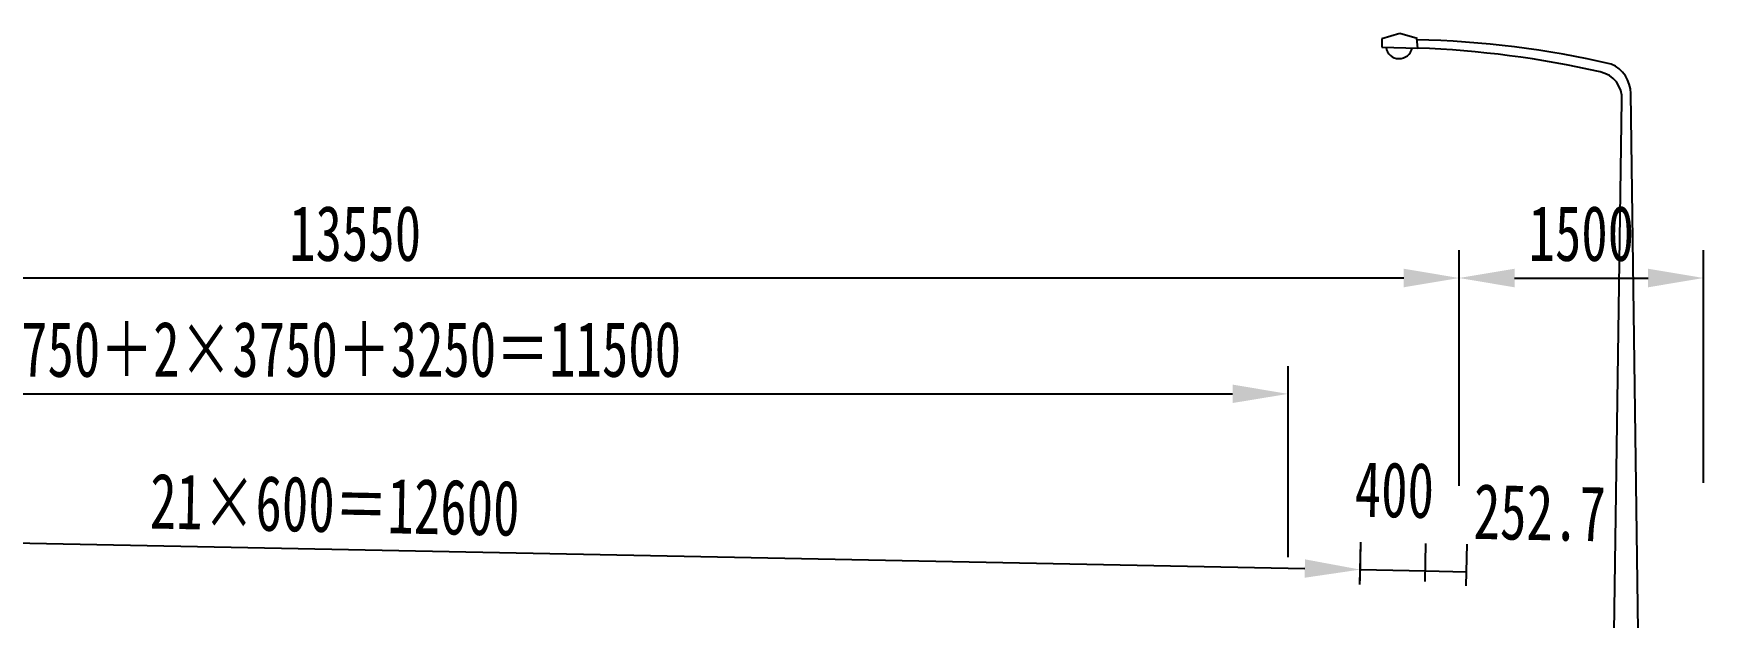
# Model space of a CAD drawing. Header units: millimetres. Extents: x 102424 to 134099, y 4640 to 15391.
# Drawn here: x 123462 to 133712, y 11807 to 15391 of the extents above; entities that cross this region are included whole.
import ezdxf

# ---------------------------------------------------------------- set-up
doc = ezdxf.new("R2010")
doc.units = ezdxf.units.MM
doc.layers.get('Defpoints').update_dxf_attribs({"color": 250})
doc.styles.get("Standard").update_dxf_attribs({"font": '', "width": 0.7})
doc.styles.get('Standard').set_extended_font_data('FangSong_GB2312')
doc.dimstyles.new('1-1-150', dxfattribs={"dimscale": 170, "dimtxt": 2, "dimasz": 2, "dimexe": 1, "dimexo": 0.6, "dimgap": 0.6, "dimtad": 1, "dimdec": 1, "dimdsep": 46, "dimtxsty": 'Standard', "dimcen": 2.5, "dimclrd": 3, "dimclre": 3, "dimclrt": 7, "dimadec": 4, "dimazin": 2, "dimtfac": 1, "dimtdec": 1, "dimtmove": 2, "dimatfit": 3, "dimfxl": 1, "dimlwd": -1, "dimlwe": -1, "dimarcsym": 0})

# ---------------------------------------------------------------- blocks, each defined once
blk = doc.blocks.new('*D116')
at = {"color": 7, "transparency": 16777216}
for p, q in [((132212, 13363), (132212, 14060)), ((133712, 12634), (133712, 14060)), ((132552, 13890), (133372, 13890))]:
    blk.add_line(p, q, dxfattribs=at)
for points in [[(132552, 13947), (132552, 13833), (132212, 13890)], [(133372, 13947), (133372, 13833), (133712, 13890)]]:
    blk.add_solid(points, dxfattribs=at)
at = {"layer": 'Defpoints', "color": 0, "transparency": 16777216}
for p in [(133712, 13890), (132212, 13261), (133712, 12532)]:
    blk.add_point(p, dxfattribs=at)
at = {"color": 7, "transparency": 16777216, "insert": (132962, 14162), "char_height": 340, "attachment_point": 5}
blk.add_mtext('1500', dxfattribs=at)
blk = doc.blocks.new('*D117')
at = {"color": 7, "transparency": 16777216}
for p, q in [((119662, 12128), (119662, 13349)), ((131162, 12178), (131162, 13349)), ((120002, 13179), (130822, 13179))]:
    blk.add_line(p, q, dxfattribs=at)
for points in [[(120002, 13236), (120002, 13123), (119662, 13179)], [(130822, 13236), (130822, 13123), (131162, 13179)]]:
    blk.add_solid(points, dxfattribs=at)
at = {"layer": 'Defpoints', "color": 0, "transparency": 16777216}
for p in [(131162, 13179), (119662, 12026), (131162, 12076)]:
    blk.add_point(p, dxfattribs=at)
at = {"color": 7, "transparency": 16777216, "insert": (125412, 13451), "char_height": 340, "attachment_point": 5}
blk.add_mtext('750＋2×3750＋3250＝11500', dxfattribs=at)
blk = doc.blocks.new('*D118')
at = {"color": 7, "transparency": 16777216}
for p, q in [((118662, 12196), (118662, 14060)), ((132212, 12614), (132212, 14060)), ((131872, 13890), (119002, 13890))]:
    blk.add_line(p, q, dxfattribs=at)
for points in [[(119002, 13947), (119002, 13833), (118662, 13890)], [(131872, 13947), (131872, 13833), (132212, 13890)]]:
    blk.add_solid(points, dxfattribs=at)
at = {"layer": 'Defpoints', "color": 0, "transparency": 16777216}
for p in [(118662, 13890), (132212, 12512), (118662, 12094)]:
    blk.add_point(p, dxfattribs=at)
at = {"color": 7, "transparency": 16777216, "insert": (125437, 14162), "char_height": 340, "attachment_point": 5}
blk.add_mtext('13550', dxfattribs=at)
blk = doc.blocks.new('*D133')
at = {"color": 7, "transparency": 16777216}
for p, q in [((119007, 12323), (119004, 12182)), ((119347, 12346), (131265, 12107)), ((131604, 12033), (131608, 12270))]:
    blk.add_line(p, q, dxfattribs=at)
for points in [[(119349, 12402), (119346, 12289), (119008, 12352)], [(131266, 12164), (131264, 12051), (131605, 12101)]]:
    blk.add_solid(points, dxfattribs=at)
at = {"layer": 'Defpoints', "color": 0, "transparency": 16777216}
for p in [(119009, 12425), (131605, 12101), (131602, 11931)]:
    blk.add_point(p, dxfattribs=at)
at = {"color": 7, "transparency": 16777216, "insert": (125312, 12498), "char_height": 340, "attachment_point": 5, "rotation": 358.8542}
blk.add_mtext('21×600＝12600', dxfattribs=at)
blk = doc.blocks.new('*D137')
at = {"color": 7, "transparency": 16777216}
for p, q in [((131603, 12010), (131608, 12270)), ((132004, 12027), (132008, 12262)), ((131605, 12101), (132005, 12093))]:
    blk.add_line(p, q, dxfattribs=at)
at = {"layer": 'Defpoints', "color": 0, "transparency": 16777216}
for p in [(132005, 12093), (131601, 11908), (132002, 11925)]:
    blk.add_point(p, dxfattribs=at)
at = {"color": 7, "transparency": 16777216, "insert": (131815, 12589), "char_height": 340, "attachment_point": 5, "rotation": 358.8542}
blk.add_mtext('400', dxfattribs=at)
blk = doc.blocks.new('*D138')
at = {"color": 7, "transparency": 16777216}
for p, q in [((132004, 12027), (132008, 12262)), ((132256, 12002), (132261, 12257)), ((132005, 12093), (132258, 12087))]:
    blk.add_line(p, q, dxfattribs=at)
at = {"layer": 'Defpoints', "color": 0, "transparency": 16777216}
for p in [(132258, 12087), (132002, 11925), (132254, 11900)]:
    blk.add_point(p, dxfattribs=at)
at = {"color": 7, "transparency": 16777216, "insert": (132707, 12449), "char_height": 340, "attachment_point": 5, "rotation": 358.8542}
blk.add_mtext('252.7', dxfattribs=at)

msp = doc.modelspace()

# ---------------------------------------------------------------- linework, layer by layer
at = {"color": 7}
for p, q in [((131848.04, 15390.72), (131738.2, 15358.24)), ((131954.9, 15359.58), (131848.04, 15390.72)), ((131738.2, 15358.24), (131738.19, 15305.41)), ((131738.19, 15305.41), (131958.97, 15300.6)), ((131958.97, 15300.6), (131952.32, 15359.58)), ((133137.44, 9873.64), (133210.94, 14980.79)), ((133337.44, 9873.64), (133265.14, 15022.71))]:
    msp.add_line(p, q, dxfattribs=at)
for centre, radius, start, end in [((131844.12, 15317.52), 81.62, 188.921667, 348.579896), ((131815.14, 9392.14), 5961.17, 77.098728, 88.704738), ((131741.16, 9284.32), 6020.22, 77.171226, 87.926543), ((133067.64, 15021.58), 197.5, 0.328908, 66.595007), ((133046.43, 14992.37), 164.92, 355.974371, 79.008629)]:
    msp.add_arc(centre, radius, start, end, dxfattribs=at)

# ---------------------------------------------------------------- dimensions: what is measured, and where the dimension line sits
for base, p1, p2, angle, picture, middle in [((118662.44, 13889.87), (132212.44, 12512.18), (118662.44, 12094.03), 180, '*D118', (125437.44, 14161.87)), ((133712.44, 13889.87), (132212.44, 13261.03), (133712.44, 12531.94), 180, '*D116', (132962.44, 14161.87)), ((132004.92, 12092.51), (131601.16, 11908.29), (132001.57, 11924.73), 358.854237, '*D137', (131814.82, 12589.41))]:
    dim = msp.add_linear_dim(base=base, p1=p1, p2=p2, angle=angle, dimstyle='1-1-150', override={"dimclrd": 7, "dimclre": 7}, dxfattribs=at)
    dim.commit()
    dim.dimension.update_dxf_attribs({"geometry": picture, "text_midpoint": middle})
for base, p1, p2, angle, text, picture, middle in [((131162.44, 13179.29), (119662.44, 12025.76), (131162.44, 12076.36), 180, '750＋2×3750＋3250＝<>', '*D117', (125412.44, 13451.29)), ((131605, 12100.51), (119008.96, 12424.56), (131601.6, 11930.54), 358.854237, '21×600＝<>', '*D133', (125311.7, 12498.43))]:
    dim = msp.add_linear_dim(base=base, p1=p1, p2=p2, angle=angle, text=text, dimstyle='1-1-150', override={"dimclrd": 7, "dimclre": 7}, dxfattribs=at)
    dim.commit()
    dim.dimension.update_dxf_attribs({"geometry": picture, "text_midpoint": middle})
dim = msp.add_linear_dim(base=(132257.58, 12087.46), p1=(132001.57, 11924.73), p2=(132253.83, 11899.93), angle=358.854237, dimstyle='1-1-150', override={"dimclrd": 7, "dimclre": 7}, dxfattribs=at)
dim.commit()
dim.dimension.update_dxf_attribs({"geometry": '*D138', "text_midpoint": (132706.8, 12449.3), "dimtype": 160})

doc.saveas('drawing.dxf')
